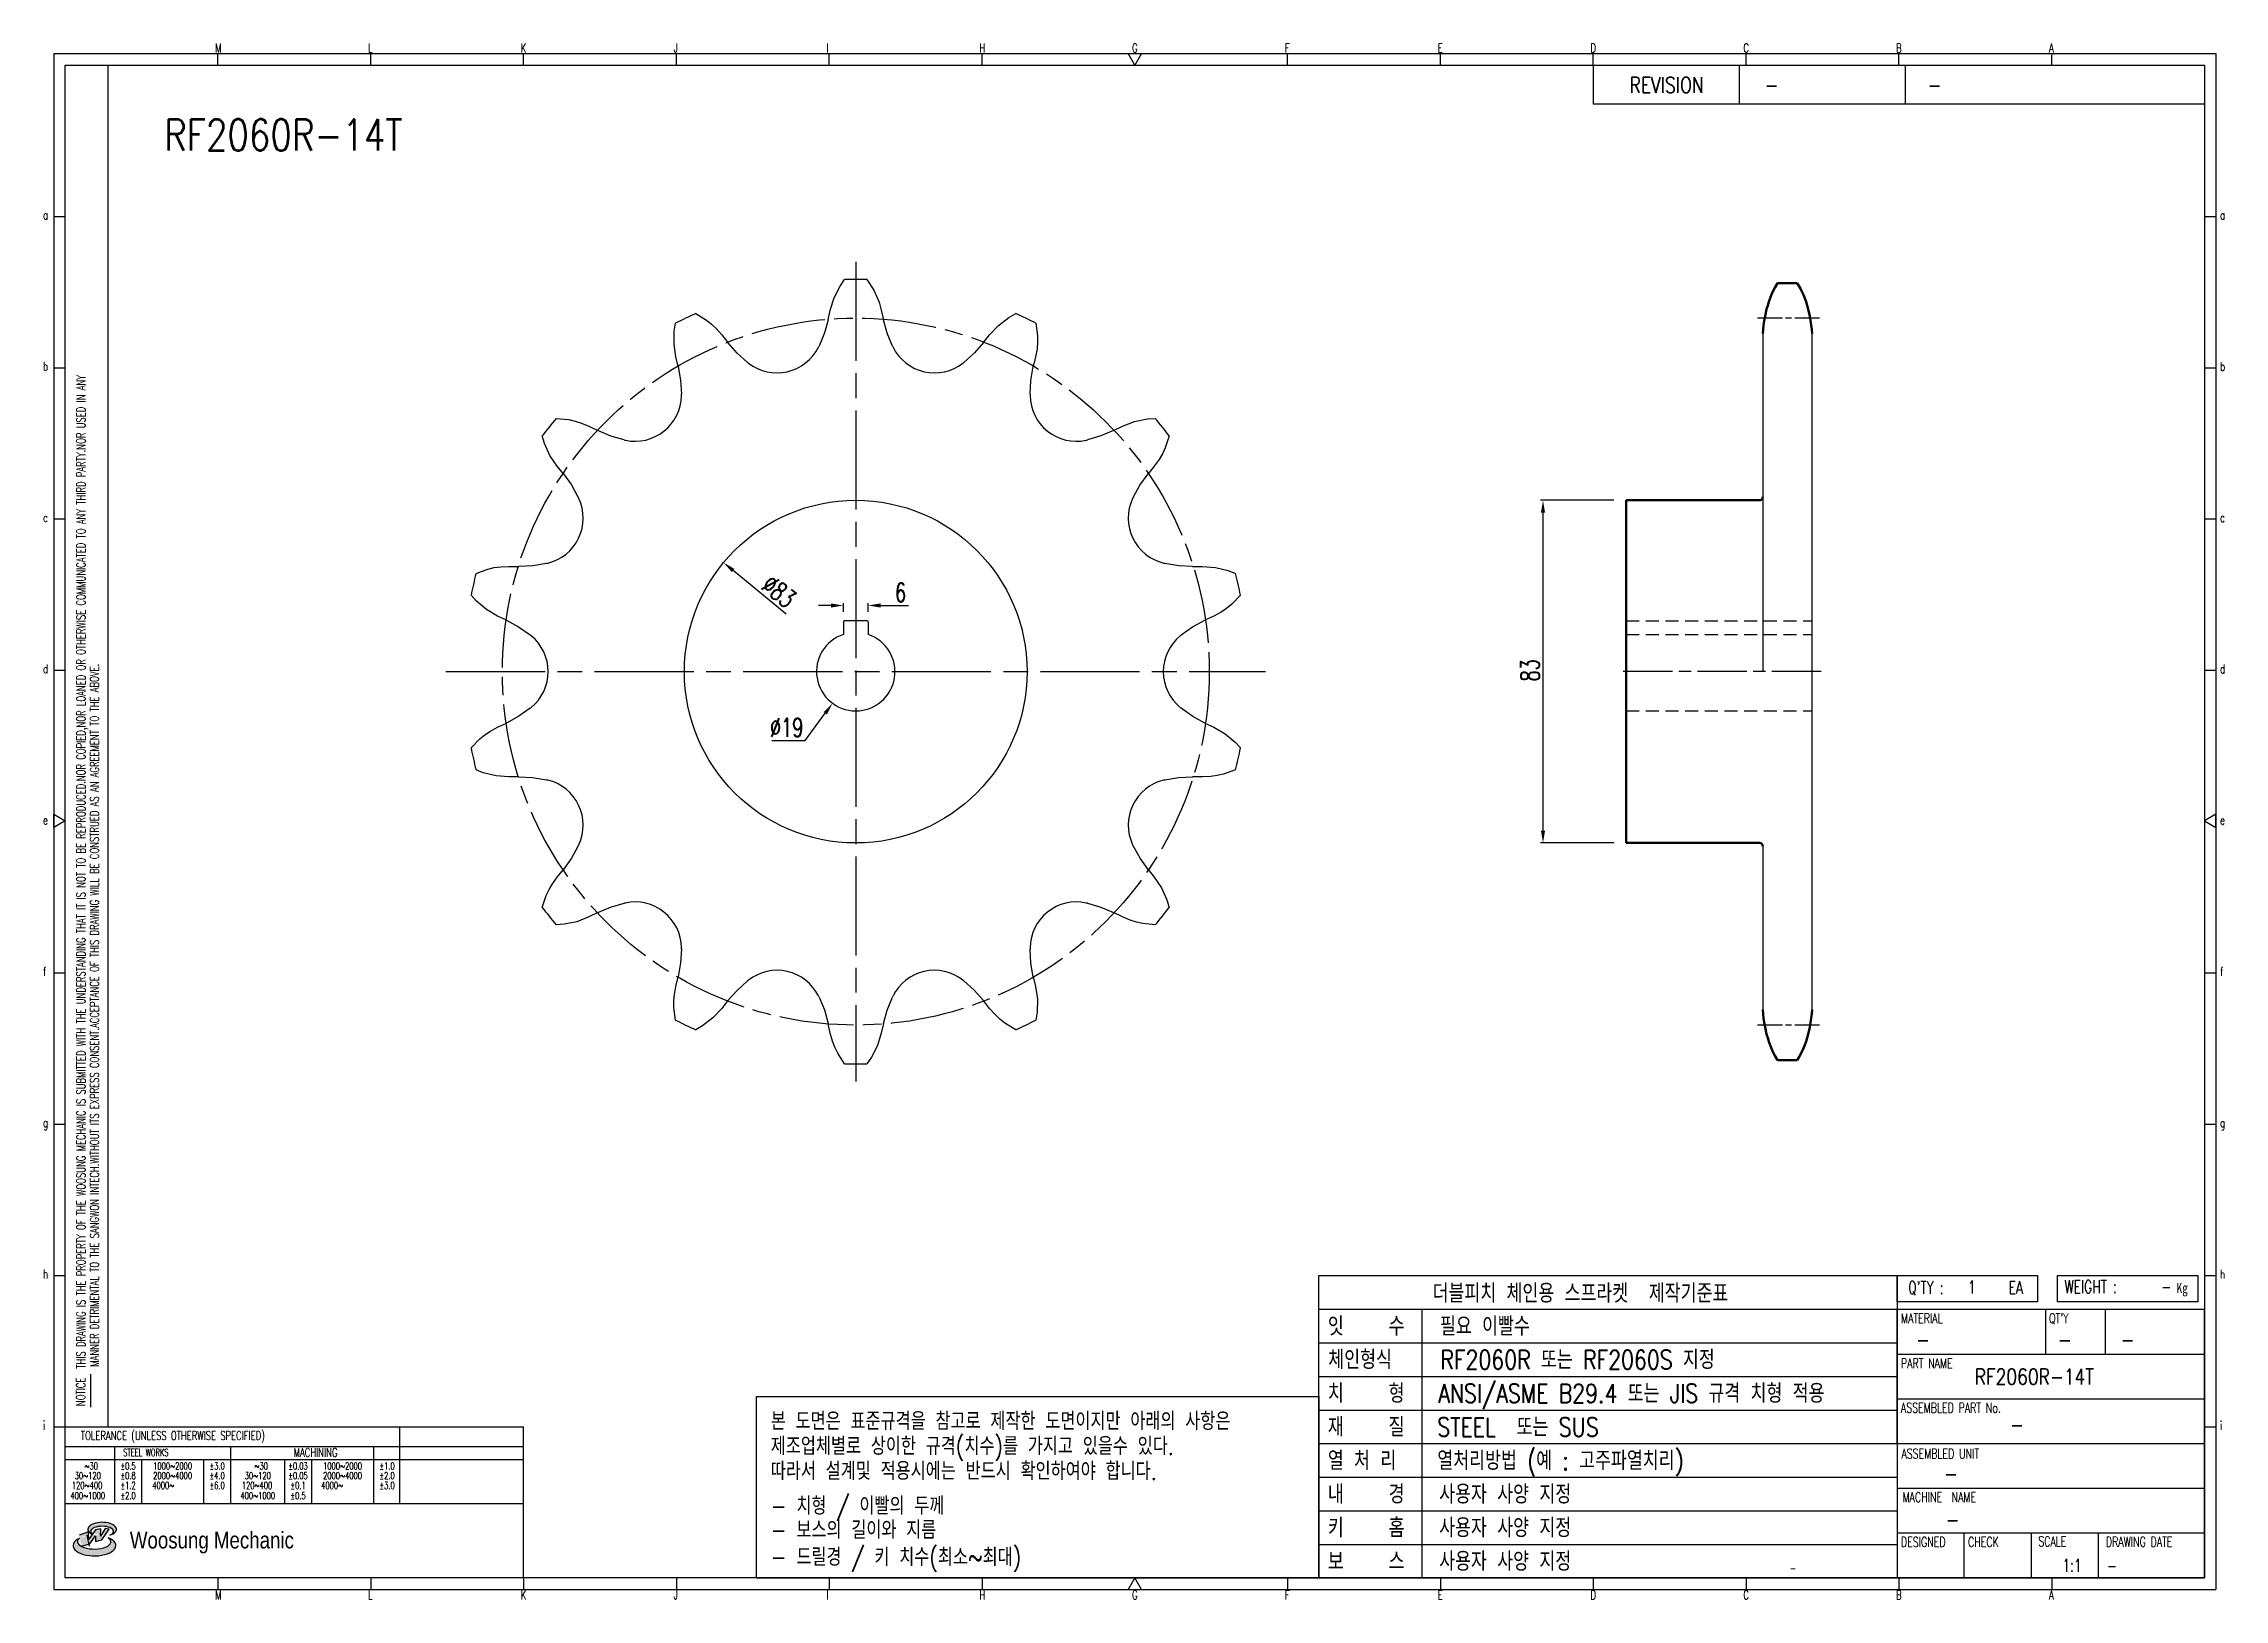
# Model space of a CAD drawing. Header units: millimetres. Extents: x 2189 to 2717, y -1904 to -1527.
import ezdxf
from ezdxf.enums import TextEntityAlignment as Align

# ---------------------------------------------------------------- set-up
doc = ezdxf.new("R2010")
doc.units = ezdxf.units.MM
for name, pattern in [('AM_ISO08W050', [18, 12, -1.5, 3, -1.5]), ('AM_ISO08W050x2', [9, 6, -0.75, 1.5, -0.75]), ('HIDDEN', [9.525, 6.35, -3.175])]:
    doc.linetypes.add(name, pattern=pattern)
for name, color, linetype, lineweight in [('AM_0', 7, 'Continuous', 50), ('CEN1', 1, 'AM_ISO08W050', 25), ('PEN_RF1', 6, 'AM_ISO08W050x2', 25)]:
    doc.layers.add(name, color=color, linetype=linetype, lineweight=lineweight)
for name, color, linetype in [('HIDDEN_RF1', 3, 'HIDDEN'), ('S-DIM', 7, 'Continuous'), ('TITLE', 7, 'Continuous'), ('도면레이아웃', 7, 'Continuous')]:
    doc.layers.add(name, color=color, linetype=linetype)
doc.styles.add('HAN', font='ROMANS.shx', dxfattribs={"width": 0.7, "bigfont": 'whgtxt.shx'})
doc.styles.add('HKD_ST2', font='romans.shx', dxfattribs={"width": 0.7, "height": 4, "bigfont": '@extfont2.shx'})
doc.styles.add('HSG', font='SIMPLEX.shx', dxfattribs={"width": 0.7, "bigfont": 'HSG.shx'})
doc.styles.add('ROMANS', font='romans.shx', dxfattribs={"width": 0.7, "bigfont": 'whgtxt.shx'})
doc.styles.add('SLDTEXTSTYLE4', font='arial.ttf', dxfattribs={"width": 0.8})
doc.dimstyles.new('RF-S3', dxfattribs={"dimscale": 3, "dimtxt": 1.5, "dimasz": 1, "dimexe": 0.2, "dimexo": 1, "dimgap": 0.3, "dimtad": 1, "dimtoh": 1, "dimdec": 1, "dimrnd": 0.01, "dimzin": 9, "dimdsep": 46, "dimtxsty": 'HSG', "dimcen": 0, "dimclrd": 1, "dimclre": 1, "dimclrt": 150, "dimazin": 2, "dimtp": 1, "dimtm": 1, "dimtfac": 0.5, "dimtdec": 1, "dimtofl": 0, "dimtmove": 0, "dimatfit": 3, "dimfxl": 0, "dimtvp": 1, "dimtolj": 2, "dimlwd": -1, "dimlwe": -1, "dimarcsym": 0})

# ---------------------------------------------------------------- blocks, each defined once
blk = doc.blocks.new('SUYWSHJH')
at = {"layer": '도면레이아웃'}
h = blk.add_hatch(color=10, dxfattribs=at)
h.paths.add_polyline_path([(1.544, 35.177), (1.554, 34.966), (1.779, 35.034), (2.054, 35.422), (1.908, 35.446), (1.728, 35.167), (1.741, 35.439), (1.547, 35.405), (1.292, 35.041), (1.295, 35.33), (0.943, 35.208), (1.03, 34.8), (1.336, 34.885)])
edge = h.paths.add_edge_path()
edge.add_ellipse((1.795, 35.421), major_axis=(-0.53, 0), ratio=0.487785, start_angle=122.36065, end_angle=403.39574)
edge.add_line((1.411, 35.244), (1.419, 35.261))
edge.add_ellipse((1.798, 35.344), major_axis=(-0.423, 0), ratio=0.444396, start_angle=131.58977, end_angle=386.19408, ccw=False)
edge = h.paths.add_edge_path()
edge.add_ellipse((1.512, 34.815), major_axis=(-0.793, 0), ratio=0.480113, start_angle=314.67633, end_angle=590.85213)
edge.add_ellipse((1.501, 34.958), major_axis=(-0.62, 0), ratio=0.43311, start_angle=331.7024, end_angle=574.42495, ccw=False)
for p, q in [((0, 90.118), (80.15, 90.118)), ((0, 90.118), (0, 33.191)), ((6.089, 89.693), (6.089, 90.118)), ((11.753, 89.693), (11.753, 90.118)), ((17.418, 89.693), (17.418, 90.118)), ((23.082, 89.693), (23.082, 90.118)), ((28.746, 89.693), (28.746, 90.118)), ((34.411, 89.693), (34.411, 90.118)), ((45.739, 89.693), (45.739, 90.118)), ((51.404, 89.693), (51.404, 90.118)), ((57.068, 89.693), (57.068, 90.118)), ((62.732, 89.693), (62.732, 90.118)), ((68.397, 89.693), (68.397, 90.118)), ((74.061, 89.693), (74.061, 90.118)), ((80.15, 90.118), (80.15, 33.191)), ((0, 84.085), (0.425, 84.085)), ((79.725, 84.085), (80.15, 84.085)), ((0, 78.478), (0.425, 78.478)), ((79.725, 78.478), (80.15, 78.478)), ((0, 72.87), (0.425, 72.87)), ((79.725, 72.87), (80.15, 72.87)), ((0, 67.262), (0.425, 67.262)), ((79.725, 67.262), (80.15, 67.262)), ((0, 56.047), (0.425, 56.047)), ((79.725, 56.047), (80.15, 56.047)), ((0, 50.439), (0.425, 50.439)), ((79.725, 50.439), (80.15, 50.439)), ((0, 44.832), (0.425, 44.832)), ((79.725, 44.832), (80.15, 44.832)), ((1.377, 39.947), (1.377, 41.174)), ((0, 39.224), (0.425, 39.224)), ((79.725, 39.224), (80.15, 39.224)), ((0, 33.191), (80.15, 33.191)), ((6.089, 33.616), (6.089, 33.191)), ((11.753, 33.616), (11.753, 33.191)), ((17.418, 33.616), (17.418, 33.191)), ((23.082, 33.616), (23.082, 33.191)), ((28.746, 33.616), (28.746, 33.191)), ((34.411, 33.616), (34.411, 33.191)), ((45.739, 33.616), (45.739, 33.191)), ((51.404, 33.616), (51.404, 33.191)), ((57.068, 33.616), (57.068, 33.191)), ((62.732, 33.616), (62.732, 33.191)), ((68.397, 33.616), (68.397, 33.191)), ((74.061, 33.616), (74.061, 33.191))]:
    blk.add_line(p, q)
at = {"color": 2}
for p, q in [((2.017, 39.224), (2.017, 89.693)), ((0.425, 39.224), (17.418, 39.224)), ((12.816, 39.224), (12.816, 36.382)), ((17.418, 33.616), (17.418, 39.224)), ((0.425, 38.487), (17.418, 38.487)), ((0.425, 38.012), (17.418, 38.012)), ((2.257, 38.487), (2.257, 36.382)), ((3.257, 38.012), (3.257, 36.382)), ((5.557, 38.012), (5.557, 36.382)), ((6.557, 38.5), (6.557, 36.382)), ((8.557, 38.012), (8.557, 36.382)), ((9.557, 38.026), (9.557, 36.382)), ((11.857, 38.487), (11.857, 36.382)), ((0.425, 36.382), (17.418, 36.382))]:
    blk.add_line(p, q, dxfattribs=at)
at = {"color": 6, "ltscale": 0.5}
for p, q in [((57.068, 89.693), (57.068, 88.246)), ((62.47, 89.693), (62.47, 88.246)), ((68.635, 89.693), (68.635, 88.246)), ((79.725, 88.246), (57.068, 88.246)), ((68.336, 38.59), (68.336, 43.563)), ((79.725, 43.563), (68.336, 43.563)), ((73.827, 43.563), (73.827, 41.905)), ((76.037, 43.563), (76.037, 41.905)), ((79.725, 38.59), (79.725, 43.563)), ((79.725, 41.905), (68.336, 41.905)), ((79.725, 40.248), (68.336, 40.248)), ((68.336, 38.59), (68.336, 33.616)), ((79.725, 38.59), (68.336, 38.59)), ((79.725, 33.616), (79.725, 38.59)), ((79.725, 36.932), (68.336, 36.932)), ((79.725, 35.274), (68.336, 35.274)), ((70.822, 33.616), (70.822, 35.274)), ((73.309, 33.616), (73.309, 35.274)), ((75.796, 33.616), (75.796, 35.274)), ((68.336, 33.616), (79.725, 33.616))]:
    blk.add_line(p, q, dxfattribs=at)
for points in [[(40.075, 89.693), (39.83, 90.118), (40.32, 90.118)], [(0.425, 89.693), (79.725, 89.693), (79.725, 33.616), (0.425, 33.616)], [(0.425, 61.679), (0, 61.433), (0, 61.924)], [(79.725, 61.679), (80.15, 61.433), (80.15, 61.924)], [(40.075, 33.616), (39.83, 33.191), (40.32, 33.191)]]:
    blk.add_lwpolyline(points, close=True)
at = {"layer": 'TITLE', "color": 20}
for p, q in [((68.336, 43.851), (68.336, 44.826)), ((68.336, 44.826), (73.54, 44.826)), ((73.54, 44.826), (73.54, 43.851)), ((74.277, 43.851), (74.277, 44.826)), ((74.277, 44.826), (79.481, 44.826)), ((79.481, 44.826), (79.481, 43.851)), ((73.54, 43.851), (68.336, 43.851)), ((79.481, 43.851), (74.277, 43.851))]:
    blk.add_line(p, q, dxfattribs=at)
at = {"layer": '도면레이아웃'}
for p, q in [((1.295, 35.33), (0.943, 35.208)), ((1.03, 34.8), (1.336, 34.885)), ((1.224, 35.208), (1.311, 34.8)), ((1.224, 35.208), (1.224, 35.208)), ((1.547, 35.405), (1.292, 35.041)), ((1.292, 35.041), (1.295, 35.33)), ((1.336, 34.885), (1.544, 35.177)), ((1.419, 35.261), (1.411, 35.244)), ((1.544, 35.177), (1.554, 34.966)), ((1.741, 35.439), (1.547, 35.405)), ((1.554, 34.966), (1.779, 35.034)), ((1.908, 35.446), (1.728, 35.167)), ((1.728, 35.167), (1.741, 35.439)), ((1.779, 35.034), (2.054, 35.422)), ((2.054, 35.422), (1.908, 35.446))]:
    blk.add_line(p, q, dxfattribs=at)
for centre, major_axis, ratio, start_param, end_param in [((1.795, 35.421), (-0.53, 0), 0.487785, 2.135596, 7.040584), ((1.512, 34.815), (-0.793, 0), 0.480113, 5.492138, 10.312315), ((1.501, 34.958), (-0.62, 0), 0.43311, 5.789299, 10.025607), ((1.798, 35.344), (-0.423, 0), 0.444396, 2.296675, 6.740358)]:
    blk.add_ellipse(centre, major_axis=major_axis, ratio=ratio, start_param=start_param, end_param=end_param, dxfattribs=at)
at = {"color": 4, "style": 'HKD_ST2', "width": 0.7}
for s, p in [('M', (5.988, 90.164)), ('L', (11.652, 90.164)), ('K', (17.316, 90.164)), ('J', (22.981, 90.164)), ('I', (28.645, 90.164)), ('H', (34.309, 90.164)), ('G', (39.974, 90.164)), ('F', (45.638, 90.164)), ('E', (51.302, 90.164)), ('D', (56.967, 90.164)), ('C', (62.631, 90.164)), ('B', (68.295, 90.164)), ('A', (73.96, 90.164)), ('a', (-0.395, 83.976)), ('a', (80.305, 83.97)), ('b', (-0.395, 78.368)), ('b', (80.305, 78.362)), ('c', (-0.395, 72.76)), ('c', (80.305, 72.754)), ('d', (-0.395, 67.153)), ('d', (80.305, 67.147)), ('e', (-0.395, 61.545)), ('e', (80.305, 61.539)), ('f', (-0.395, 55.937)), ('f', (80.305, 55.931)), ('g', (-0.395, 50.33)), ('g', (80.305, 50.324)), ('h', (-0.395, 44.722)), ('h', (80.305, 44.716)), ('i', (-0.395, 39.114)), ('i', (80.305, 39.108)), ('M', (5.988, 32.824)), ('L', (11.652, 32.824)), ('K', (17.316, 32.824)), ('J', (22.981, 32.824)), ('I', (28.645, 32.824)), ('H', (34.309, 32.824)), ('G', (39.974, 32.824)), ('F', (45.638, 32.824)), ('E', (51.302, 32.824)), ('D', (56.967, 32.824)), ('C', (62.631, 32.824)), ('B', (68.295, 32.824)), ('A', (73.96, 32.824))]:
    blk.add_text(s, height=0.326, dxfattribs=at).set_placement(p)
for s, height, style, width, p in [('REVISION', 0.5806, 'HAN', 0.8, (58.415, 88.664)), ('-', 0.581, 'HAN', 0.8, (63.426, 88.664)), ('-', 0.581, 'HAN', 0.8, (69.468, 88.664)), ("Q'TY : ", 0.4746, 'HKD_ST2', 0.7, (68.743, 44.143)), ('1', 0.475, 'HKD_ST2', 0.7, (70.957, 44.165)), ('EA', 0.4746, 'HKD_ST2', 0.7, (72.464, 44.143)), ('WEIGHT : ', 0.4746, 'HKD_ST2', 0.7, (74.536, 44.176)), ('-', 0.581, 'HAN', 0.8, (69.029, 42.157)), ('-', 0.581, 'HAN', 0.8, (74.289, 42.157)), ('-', 0.581, 'HAN', 0.8, (76.623, 42.157)), ('-', 0.581, 'HAN', 0.8, (72.515, 39.013)), ('-', 0.581, 'HAN', 0.8, (70.067, 37.189)), ('-', 0.581, 'HAN', 0.8, (70.126, 35.48)), ('1:1', 0.4746, 'HKD_ST2', 0.7, (74.458, 33.848)), ('-', 0.475, 'HKD_ST2', 0.7, (76.112, 33.837))]:
    blk.add_text(s, height=height, dxfattribs=dict(style=style, width=width)).set_placement(p)
at = {"color": 2, "style": 'HKD_ST2', "width": 0.7}
for s, p in [(' THIS DRAWING IS THE PROPERTY OF THE WOOSUNG MECHANIC IS SUBMITTED WITH THE UNDERSTANDING THAT IT IS NOT TO BE REPRODUCED.NOR COPIED,NOR LOANED OR OTHERWISE COMMUNICATED TO ANY THIRD PARTY.NOR USED IN ANY', (1.173, 41.217)), ('MANNER DETRIMENTAL TO THE SANGWON INTECH.WITHOUT ITS EXPRESS CONSENT.ACCEPTANCE OF THIS DRAWING WILL BE CONSTRUED AS AN AGREEMENT TO THE ABOVE.', (1.672, 41.447))]:
    blk.add_text(s, height=0.326266, rotation=90, dxfattribs=at).set_placement(p)
at = {"style": 'HKD_ST2', "width": 0.7}
blk.add_text('-', height=0.475, dxfattribs=at).set_placement((78.499, 44.176), align=Align.RIGHT)
at = {"color": 4, "style": 'HKD_ST2', "width": 0.7}
for s, height, p in [('MATERIAL', 0.3651, (68.474, 43.425)), ("QT'Y", 0.3651, (73.965, 43.425)), ('PART NAME', 0.3651, (68.474, 41.756)), ('ASSEMBLED PART No.', 0.36511, (68.474, 40.109)), ('ASSEMBLED UNIT', 0.36511, (68.49, 38.408)), ('MACHINE  NAME', 0.36511, (68.532, 36.794)), ('DESIGNED', 0.3651, (68.474, 35.136)), ('CHECK', 0.3651, (70.961, 35.136)), ('SCALE', 0.3651, (73.566, 35.153)), ('DRAWING DATE', 0.36511, (76.071, 35.141))]:
    blk.add_text(s, height=height, dxfattribs=at).set_placement(p, align=Align.TOP_LEFT)
at = {"style": 'HKD_ST2', "width": 0.7}
blk.add_text('NOTICE', height=0.3263, rotation=90, dxfattribs=at).set_placement((1.163, 39.988))
for s, height, style, width, p in [('TOLERANCE (UNLESS OTHERWISE SPECIFIED)', 0.32627, 'HKD_ST2', 0.7, (4.417, 38.896)), ('-', 0.326, 'ROMANS', 0.65, (64.469, 33.975))]:
    blk.add_text(s, height=height, dxfattribs=dict(style=style, width=width)).set_placement(p, align=Align.MIDDLE_CENTER)
at = {"color": 4, "style": 'HKD_ST2', "width": 0.7}
for s, height, p in [('STEEL WORKS', 0.26101, (3.416, 38.268)), ('MACHINING', 0.3263, (9.707, 38.27)), ('%%P0.5', 0.261, (2.757, 37.762)), ('%%P0.8', 0.261, (2.757, 37.411)), ('%%P3.0', 0.261, (6.057, 37.762)), ('%%P4.0', 0.261, (6.057, 37.411)), ('%%P0.03', 0.261, (9.057, 37.762)), ('%%P0.05', 0.261, (9.057, 37.411)), ('%%P1.0', 0.261, (12.357, 37.762)), ('%%P2.0', 0.261, (12.357, 37.411)), ('%%P1.2', 0.261, (2.757, 37.045)), ('%%P2.0', 0.261, (2.757, 36.67)), ('%%P6.0', 0.261, (6.057, 37.045)), ('%%P0.1', 0.261, (9.057, 37.045)), ('%%P0.5', 0.261, (9.057, 36.67)), ('%%P3.0', 0.261, (12.357, 37.045))]:
    blk.add_text(s, height=height, dxfattribs=at).set_placement(p, align=Align.MIDDLE)
for s, height, p in [('30%%126120', 0.261, (1.263, 37.411)), ('%%12630', 0.261, (1.389, 37.762)), ('2000%%1264000', 0.26101, (4.407, 37.411)), ('1000%%1262000', 0.26101, (4.407, 37.762)), ('30%%126120', 0.261, (7.563, 37.411)), ('%%12630', 0.261, (7.689, 37.762)), ('2000%%1264000', 0.26101, (10.707, 37.411)), ('1000%%1262000', 0.26101, (10.707, 37.762)), ('400%%1261000', 0.26101, (1.263, 36.67)), ('120%%126400', 0.26101, (1.237, 37.045)), ('4000%%126', 0.261, (4.061, 37.045)), ('400%%1261000', 0.26101, (7.563, 36.67)), ('120%%126400', 0.26101, (7.537, 37.045)), ('4000%%126', 0.261, (10.321, 37.045))]:
    blk.add_text(s, height=height, dxfattribs=at).set_placement(p, align=Align.MIDDLE_CENTER)
at = {"color": 1, "style": 'SLDTEXTSTYLE4', "width": 0.8}
blk.add_text('Woosung Mechanic', height=0.61957, dxfattribs=at).set_placement((2.822, 34.711))
at = {"layer": 'TITLE', "width": 0.8}
blk.add_text('Kg', height=0.3789, dxfattribs=at).set_placement((78.694, 44.176))
blk = doc.blocks.new('RF2060')
at = {"color": 150}
for p, q in [((1275.22, 18.47), (1365.55, 18.47)), ((1275.22, 18.47), (1365.55, 18.47)), ((1291.34, 18.47), (1291.34, -23.5)), ((1275.22, 13.23), (1365.55, 13.23)), ((1275.22, 7.98), (1365.55, 7.98)), ((1275.22, 2.73), (1365.55, 2.73)), ((1275.22, -2.51), (1365.55, -2.51)), ((1275.22, -7.76), (1365.55, -7.76)), ((1275.22, -13), (1365.55, -13)), ((1275.22, -18.25), (1365.55, -18.25))]:
    blk.add_line(p, q, dxfattribs=at)
blk.add_lwpolyline([(1275.22, 23.72), (1365.55, 23.72), (1365.55, -23.5), (1275.22, -23.5)], close=True, dxfattribs=at)
blk.add_lwpolyline([(1187.47, 4.85), (1275.22, 4.85), (1275.22, -23.5), (1187.47, -23.5)], close=True)
at = {"color": 150, "style": 'HAN', "width": 0.8}
for s, height, p in [('더블피치 체인용 스프라켓  제작기준표', 2.9346, (1293, 19.48)), ('잇    수 ', 2.935, (1276.65, 14.34)), ('필요 이빨수', 2.935, (1294.15, 14.34)), ('체인형식 ', 2.935, (1276.72, 9.12)), ('RF2060R 또는 RF2060S 지정', 2.9346, (1294.22, 9.12)), ('치    형', 2.935, (1276.65, 3.85)), ('ANSI/ASME B29.4 또는 JIS 규격 치형 적용', 2.9346, (1293.88, 3.85)), ('재    질', 2.935, (1276.65, -1.4)), ('STEEL  또는 SUS', 2.9346, (1293.74, -1.4)), ('열처리방법 (예 : 고주파열치리)', 2.9346, (1293.74, -6.64)), ('열 처 리', 2.935, (1276.65, -6.64)), ('내    경', 2.935, (1276.65, -11.89)), ('사용자 사양 지정', 2.935, (1294.03, -11.89)), ('키    홈', 2.935, (1276.65, -17.13)), ('사용자 사양 지정', 2.935, (1294.03, -17.13)), ('보    스', 2.935, (1276.65, -22.38)), ('사용자 사양 지정', 2.935, (1294.03, -22.38))]:
    blk.add_text(s, height=height, dxfattribs=at).set_placement(p)
at = {"style": 'HAN', "width": 0.8}
for s, p in [('본 도면은 표준규격을 참고로 제작한 도면이지만 아래의 사항은', (1189.67, -0.4)), ('제조업체별로 상이한 규격(치수)를 가지고 있을수 있다.', (1189.67, -4.29)), ('따라서 설계및 적용시에는 반드시 확인하여야 합니다.', (1189.67, -8.18)), ('- 치형 / 이빨의 두께', (1189.67, -13.62)), ('- 보스의 길이와 지름', (1189.67, -17.38)), ('- 드릴경 / 키 치수(최소~최대)', (1189.67, -21.61))]:
    blk.add_text(s, height=2.7767, dxfattribs=at).set_placement(p)
blk = doc.blocks.new('*D3')
at = {"layer": 'Defpoints', "color": 0, "transparency": 16777216}
for p in [(2353.67, -1652.94), (2417.7, -1705.75)]:
    blk.add_point(p, dxfattribs=at)
at = {"layer": 'S-DIM', "color": 1, "transparency": 16777216}
blk.add_line((2368.84, -1665.45), (2355.98, -1654.85), dxfattribs=at)
blk.add_solid([(2356.3, -1654.47), (2355.67, -1655.24), (2353.67, -1652.94)], dxfattribs=at)
at = {"layer": 'S-DIM', "color": 150, "transparency": 16777216, "insert": (2367.08, -1659.92), "char_height": 4.5, "attachment_point": 5, "rotation": 320.4866, "style": 'HSG'}
blk.add_mtext('\\A2;∅83', dxfattribs=at)
blk = doc.blocks.new('*D4')
at = {"layer": 'Defpoints', "color": 0, "transparency": 16777216}
for p in [(2388.69, -1663.33), (2382.69, -1667.86), (2388.69, -1667.86)]:
    blk.add_point(p, dxfattribs=at)
at = {"layer": 'S-DIM', "color": 1, "transparency": 16777216}
for p, q in [((2379.69, -1663.33), (2376.69, -1663.33)), ((2382.69, -1664.86), (2382.69, -1662.73)), ((2388.69, -1664.86), (2388.69, -1662.73)), ((2391.69, -1663.33), (2398.44, -1663.33))]:
    blk.add_line(p, q, dxfattribs=at)
for points in [[(2379.69, -1662.83), (2379.69, -1663.83), (2382.69, -1663.33)], [(2391.69, -1662.83), (2391.69, -1663.83), (2388.69, -1663.33)]]:
    blk.add_solid(points, dxfattribs=at)
at = {"layer": 'S-DIM', "color": 150, "transparency": 16777216, "insert": (2396.56, -1660.18), "char_height": 4.5, "attachment_point": 5, "style": 'HSG'}
blk.add_mtext('\\A2;6', dxfattribs=at)
blk = doc.blocks.new('*D5')
at = {"layer": 'Defpoints', "color": 0, "transparency": 16777216}
for p in [(2391.3, -1671.68), (2380.07, -1687.01)]:
    blk.add_point(p, dxfattribs=at)
at = {"layer": 'S-DIM', "color": 1, "transparency": 16777216}
for p, q in [((2373.47, -1696.03), (2378.3, -1689.43)), ((2365.37, -1696.03), (2373.47, -1696.03))]:
    blk.add_line(p, q, dxfattribs=at)
blk.add_solid([(2377.9, -1689.14), (2378.7, -1689.73), (2380.07, -1687.01)], dxfattribs=at)
at = {"layer": 'S-DIM', "color": 150, "transparency": 16777216, "insert": (2368.97, -1692.88), "char_height": 4.5, "attachment_point": 5, "style": 'HSG'}
blk.add_mtext('\\A2;∅19', dxfattribs=at)
blk = doc.blocks.new('*D6')
at = {"layer": 'Defpoints', "color": 0, "transparency": 16777216}
for p in [(2572.3, -1637.85), (2552.14, -1720.85), (2572.3, -1720.85)]:
    blk.add_point(p, dxfattribs=at)
at = {"layer": 'S-DIM', "color": 1, "transparency": 16777216}
for p, q in [((2569.3, -1637.85), (2551.54, -1637.85)), ((2552.14, -1640.85), (2552.14, -1717.85)), ((2569.3, -1720.85), (2551.54, -1720.85))]:
    blk.add_line(p, q, dxfattribs=at)
for points in [[(2551.64, -1640.85), (2552.64, -1640.85), (2552.14, -1637.85)], [(2551.64, -1717.85), (2552.64, -1717.85), (2552.14, -1720.85)]]:
    blk.add_solid(points, dxfattribs=at)
at = {"layer": 'S-DIM', "color": 150, "transparency": 16777216, "insert": (2548.99, -1679.04), "char_height": 4.5, "attachment_point": 5, "rotation": 90, "style": 'HSG'}
blk.add_mtext('\\A2;83', dxfattribs=at)

msp = doc.modelspace()

# ---------------------------------------------------------------- linework, layer by layer
for p, q in [((2379, -1594.12), (2379.52, -1591.78)), ((2391.85, -1591.78), (2392.37, -1594.12)), ((2353.25, -1597.77), (2354.73, -1599.66)), ((2416.64, -1599.66), (2418.12, -1597.77)), ((2605.4, -1597.47), (2605.4, -1679.35)), ((2617.3, -1761.23), (2617.3, -1597.47)), ((2342.68, -1605.46), (2342.13, -1603.13)), ((2429.24, -1603.13), (2428.69, -1605.46)), ((2321.07, -1619.93), (2323.22, -1620.98)), ((2448.15, -1620.98), (2450.3, -1619.93)), ((2314.88, -1631.43), (2313.37, -1629.57)), ((2458, -1629.57), (2456.49, -1631.43)), ((2301.68, -1653.85), (2304.08, -1653.87)), ((2467.29, -1653.87), (2469.69, -1653.85)), ((2301.1, -1666.9), (2298.94, -1665.88)), ((2382.69, -1667.25), (2382.69, -1670.33)), ((2388.49, -1667.05), (2382.89, -1667.05)), ((2388.69, -1667.25), (2388.69, -1670.33)), ((2472.43, -1665.88), (2470.27, -1666.9)), ((2298.94, -1692.82), (2301.1, -1691.8)), ((2470.27, -1691.8), (2472.43, -1692.82)), ((2304.08, -1704.83), (2301.68, -1704.85)), ((2469.69, -1704.85), (2467.29, -1704.83)), ((2605.4, -1721.65), (2605.4, -1761.23)), ((2313.37, -1729.13), (2314.88, -1727.26)), ((2456.49, -1727.26), (2458, -1729.13)), ((2323.22, -1737.71), (2321.07, -1738.77)), ((2450.3, -1738.77), (2448.15, -1737.71)), ((2342.13, -1755.57), (2342.68, -1753.24)), ((2428.69, -1753.24), (2429.24, -1755.57)), ((2354.73, -1759.04), (2353.25, -1760.92)), ((2418.12, -1760.92), (2416.64, -1759.04)), ((2379.52, -1766.92), (2379, -1764.58)), ((2392.37, -1764.58), (2391.85, -1766.92))]:
    msp.add_line(p, q)
for points in [[(2379.52, -1591.78), (2380.45, -1588.79), (2381.88, -1585.96), (2382.97, -1584.39)], [(2388.4, -1584.39), (2390.06, -1586.95), (2390.75, -1588.38), (2391.33, -1589.88), (2391.85, -1591.78)], [(2342.13, -1603.13), (2341.67, -1600.03), (2341.74, -1596.86), (2342.04, -1594.97)], [(2346.93, -1592.61), (2349.54, -1594.2), (2350.78, -1595.19), (2351.95, -1596.29), (2353.25, -1597.77)], [(2379, -1594.12), (2378.1, -1597.33), (2376.79, -1600.5)], [(2394.58, -1600.5), (2393.3, -1597.39), (2392.37, -1594.12)], [(2418.12, -1597.77), (2420.26, -1595.48), (2422.78, -1593.56), (2424.44, -1592.61)], [(2429.33, -1594.97), (2429.72, -1598), (2429.72, -1599.59), (2429.59, -1601.18), (2429.24, -1603.13)], [(2359.49, -1604.45), (2356.98, -1602.21), (2354.73, -1599.66)], [(2416.64, -1599.66), (2414.44, -1602.16), (2411.88, -1604.45)], [(2342.68, -1605.46), (2343.26, -1608.74), (2343.46, -1612.17)], [(2427.91, -1612.17), (2428.1, -1608.81), (2428.69, -1605.46)], [(2313.13, -1618.02), (2316.17, -1618.32), (2317.72, -1618.67), (2319.25, -1619.15), (2321.07, -1619.93)], [(2329.58, -1623.23), (2326.36, -1622.3), (2323.22, -1620.98)], [(2448.15, -1620.98), (2445.08, -1622.28), (2441.79, -1623.23)], [(2450.3, -1619.93), (2453.22, -1618.79), (2456.33, -1618.15), (2458.24, -1618.02)], [(2313.37, -1629.57), (2311.62, -1626.98), (2310.3, -1624.09), (2309.75, -1622.26)], [(2461.62, -1622.26), (2460.65, -1625.16), (2459.97, -1626.59), (2459.16, -1627.97), (2458, -1629.57)], [(2314.88, -1631.43), (2316.83, -1634.14), (2318.49, -1637.14)], [(2452.88, -1637.14), (2454.5, -1634.2), (2456.49, -1631.43)], [(2310.79, -1653.13), (2307.48, -1653.69), (2304.08, -1653.87)], [(2467.29, -1653.87), (2463.96, -1653.7), (2460.58, -1653.13)], [(2293.71, -1655.57), (2296.58, -1654.52), (2298.13, -1654.16), (2299.71, -1653.94), (2301.68, -1653.85)], [(2469.69, -1653.85), (2472.81, -1654.09), (2475.89, -1654.86), (2477.66, -1655.57)], [(2298.94, -1665.88), (2296.23, -1664.31), (2293.79, -1662.27), (2292.5, -1660.86)], [(2478.87, -1660.86), (2476.74, -1663.05), (2475.5, -1664.05), (2474.17, -1664.94), (2472.43, -1665.88)], [(2301.1, -1666.9), (2304.03, -1668.49), (2306.83, -1670.47)], [(2464.54, -1670.47), (2467.28, -1668.53), (2470.27, -1666.9)], [(2306.83, -1688.22), (2304.09, -1690.17), (2301.1, -1691.8)], [(2470.27, -1691.8), (2467.34, -1690.2), (2464.54, -1688.22)], [(2292.5, -1697.84), (2294.63, -1695.64), (2295.87, -1694.65), (2297.2, -1693.76), (2298.94, -1692.82)], [(2472.43, -1692.82), (2475.14, -1694.39), (2477.58, -1696.42), (2478.87, -1697.84)], [(2301.68, -1704.85), (2298.56, -1704.61), (2295.48, -1703.84), (2293.71, -1703.12)], [(2304.08, -1704.83), (2307.41, -1705), (2310.79, -1705.57)], [(2460.58, -1705.57), (2463.89, -1705), (2467.29, -1704.83)], [(2477.66, -1703.12), (2474.79, -1704.17), (2473.25, -1704.53), (2471.66, -1704.76), (2469.69, -1704.85)], [(2318.49, -1721.56), (2316.87, -1724.5), (2314.88, -1727.26)], [(2456.49, -1727.26), (2454.54, -1724.55), (2452.88, -1721.56)], [(2309.75, -1736.44), (2310.72, -1733.54), (2311.4, -1732.1), (2312.22, -1730.72), (2313.37, -1729.13)], [(2458, -1729.13), (2459.75, -1731.72), (2461.07, -1734.6), (2461.62, -1736.44)], [(2323.22, -1737.71), (2326.29, -1736.42), (2329.58, -1735.46)], [(2441.79, -1735.46), (2445.01, -1736.4), (2448.15, -1737.71)], [(2321.07, -1738.77), (2318.15, -1739.91), (2315.04, -1740.55), (2313.13, -1740.68)], [(2458.24, -1740.68), (2455.2, -1740.38), (2453.65, -1740.03), (2452.12, -1739.54), (2450.3, -1738.77)], [(2343.46, -1746.53), (2343.27, -1749.88), (2342.68, -1753.24)], [(2428.69, -1753.24), (2428.11, -1749.95), (2427.91, -1746.53)], [(2342.04, -1763.73), (2341.65, -1760.7), (2341.65, -1759.11), (2341.78, -1757.51), (2342.13, -1755.57)], [(2354.73, -1759.04), (2356.93, -1756.54), (2359.49, -1754.25)], [(2376.79, -1758.2), (2378.08, -1761.3), (2379, -1764.58)], [(2392.37, -1764.58), (2393.27, -1761.37), (2394.58, -1758.2)], [(2411.88, -1754.25), (2414.39, -1756.49), (2416.64, -1759.04)], [(2429.24, -1755.57), (2429.7, -1758.67), (2429.63, -1761.84), (2429.33, -1763.73)], [(2353.25, -1760.92), (2351.11, -1763.21), (2348.59, -1765.14), (2346.93, -1766.08)], [(2424.44, -1766.08), (2421.83, -1764.49), (2420.59, -1763.51), (2419.42, -1762.41), (2418.12, -1760.92)], [(2382.97, -1774.31), (2381.31, -1771.75), (2380.62, -1770.32), (2380.04, -1768.82), (2379.52, -1766.92)], [(2391.85, -1766.92), (2390.92, -1769.91), (2389.49, -1772.74), (2388.4, -1774.31)]]:
    msp.add_lwpolyline(points)
msp.add_circle((2385.69, -1679.35), 41.5)
for centre, radius, start, end in [((2385.69, -1679.35), 95, 88.3645, 91.6355), ((2385.69, -1679.35), 95, 114.0788, 117.3498), ((2385.69, -1679.35), 95, 62.6502, 65.9212), ((2377.53, -1581.75), 28.99, 231.5182, 232.1429), ((2366.61, -1595.79), 11.21, 232.1428, 333.5715), ((2350.69, -1587.88), 28.99, 333.5714, 334.1961), ((2420.68, -1587.88), 28.99, 205.8039, 206.4286), ((2404.76, -1595.79), 11.21, 206.4285, 307.8572), ((2393.84, -1581.75), 28.99, 307.8571, 308.4818), ((2332.25, -1612.34), 11.21, 257.8571, 359.2858), ((2314.47, -1612.12), 28.99, 359.2857, 359.9104), ((2456.9, -1612.12), 28.99, 180.0896, 180.7143), ((2439.12, -1612.34), 11.21, 180.7142, 282.1429), ((2385.69, -1679.35), 95, 139.7931, 143.064), ((2385.69, -1679.35), 95, 36.936, 40.2069), ((2335.99, -1594.96), 28.99, 257.2324, 257.8571), ((2435.38, -1594.96), 28.99, 282.1429, 282.7676), ((2292.35, -1649.68), 28.99, 25, 25.6247), ((2479.02, -1649.68), 28.99, 154.3753, 155), ((2308.47, -1642.16), 11.21, 283.5714, 25), ((2462.9, -1642.16), 11.21, 155, 256.4286), ((2304.3, -1624.88), 28.99, 282.9467, 283.5714), ((2467.07, -1624.88), 28.99, 256.4286, 257.0533), ((2385.69, -1679.35), 95, 165.5074, 168.7783), ((2385.69, -1679.35), 95, 11.2217, 14.4926), ((2382.89, -1667.25), 0.2, 90, 180), ((2388.49, -1667.25), 0.2, 0, 90), ((2288.72, -1693.11), 28.99, 50.7143, 51.339), ((2299.98, -1679.35), 11.21, 309.2857, 50.7143), ((2385.69, -1679.35), 9.5, 108.4085, 71.5915), ((2471.39, -1679.35), 11.21, 129.2857, 230.7143), ((2482.65, -1693.11), 28.99, 128.661, 129.2857), ((2288.72, -1665.58), 28.99, 308.661, 309.2857), ((2482.65, -1665.58), 28.99, 230.7143, 231.339), ((2385.69, -1679.35), 95, 191.2217, 194.4926), ((2385.69, -1679.35), 95, 345.5074, 348.7783), ((2304.3, -1733.82), 28.99, 76.4286, 77.0533), ((2308.47, -1716.53), 11.21, 335, 76.4286), ((2462.9, -1716.53), 11.21, 103.5714, 205), ((2467.07, -1733.82), 28.99, 102.9467, 103.5714), ((2292.35, -1709.02), 28.99, 334.3753, 335), ((2479.02, -1709.02), 28.99, 205, 205.6247), ((2385.69, -1679.35), 95, 216.936, 220.2069), ((2335.99, -1763.74), 28.99, 102.1429, 102.7676), ((2332.25, -1746.35), 11.21, 0.7142, 102.1429), ((2439.12, -1746.35), 11.21, 77.8571, 179.2858), ((2435.38, -1763.74), 28.99, 77.2324, 77.8571), ((2385.69, -1679.35), 95, 319.7931, 323.064), ((2314.47, -1746.58), 28.99, 0.0896, 0.7143), ((2456.9, -1746.58), 28.99, 179.2857, 179.9104), ((2366.61, -1762.9), 11.21, 26.4285, 127.8572), ((2404.76, -1762.9), 11.21, 52.1428, 153.5715), ((2377.53, -1776.94), 28.99, 127.8571, 128.4818), ((2350.69, -1770.82), 28.99, 25.8039, 26.4286), ((2420.68, -1770.82), 28.99, 153.5714, 154.1961), ((2393.84, -1776.94), 28.99, 51.5182, 52.1429), ((2385.69, -1679.35), 95, 242.6502, 245.9212), ((2385.69, -1679.35), 95, 294.0788, 297.3498), ((2385.69, -1679.35), 95, 268.3645, 271.6355)]:
    msp.add_arc(centre, radius, start, end)
at = {"layer": 'AM_0'}
for p, q in [((2608.97, -1585.27), (2613.73, -1585.27)), ((2606.31, -1591.58), (2605.93, -1593.25)), ((2616.77, -1593.25), (2616.39, -1591.58)), ((2572.3, -1637.85), (2604.6, -1637.85)), ((2572.3, -1637.85), (2572.3, -1720.85)), ((2572.3, -1720.85), (2604.6, -1720.85)), ((2606.31, -1767.12), (2605.93, -1765.45)), ((2616.77, -1765.45), (2616.39, -1767.12)), ((2608.97, -1773.43), (2613.73, -1773.43))]:
    msp.add_line(p, q, dxfattribs=at)
for points in [[(2608.97, -1585.27), (2608.4, -1586.22), (2607.85, -1587.28), (2607.5, -1588.05), (2607.17, -1588.88), (2606.86, -1589.75), (2606.57, -1590.64), (2606.31, -1591.58)], [(2616.39, -1591.58), (2616.13, -1590.66), (2615.85, -1589.77), (2615.55, -1588.93), (2615.22, -1588.1), (2614.87, -1587.32), (2614.5, -1586.58), (2614.12, -1585.9), (2613.73, -1585.27)], [(2605.4, -1597.47), (2605.47, -1596.46), (2605.58, -1595.43), (2605.74, -1594.35), (2605.93, -1593.25)], [(2616.77, -1593.25), (2616.96, -1594.34), (2617.11, -1595.4), (2617.23, -1596.45), (2617.3, -1597.47)], [(2605.4, -1761.23), (2605.47, -1762.23), (2605.58, -1763.27), (2605.74, -1764.35), (2605.93, -1765.45)], [(2616.77, -1765.45), (2616.96, -1764.36), (2617.11, -1763.3), (2617.23, -1762.25), (2617.3, -1761.23)], [(2608.97, -1773.43), (2608.4, -1772.48), (2607.85, -1771.42), (2607.5, -1770.64), (2607.17, -1769.82), (2606.86, -1768.95), (2606.57, -1768.06), (2606.31, -1767.12)], [(2616.39, -1767.12), (2616.13, -1768.04), (2615.85, -1768.92), (2615.55, -1769.77), (2615.22, -1770.59), (2614.87, -1771.38), (2614.5, -1772.11), (2614.12, -1772.79), (2613.73, -1773.43)]]:
    msp.add_lwpolyline(points, dxfattribs=at)
for centre, start, end in [((2604.6, -1637.05), 270, 360), ((2604.6, -1721.65), 0, 90)]:
    msp.add_arc(centre, 0.8, start, end, dxfattribs=at)
at = {"layer": 'CEN1', "color": 1, "linetype": 'AM_ISO08W050x2', "ltscale": 4}
for p, q in [((2385.69, -1580.1), (2385.69, -1778.6)), ((2286.44, -1679.35), (2484.94, -1679.35))]:
    msp.add_line(p, q, dxfattribs=at)
at = {"layer": 'CEN1', "color": 1, "linetype": 'AM_ISO08W050x2', "ltscale": 2}
msp.add_line((2619.55, -1679.35), (2570.05, -1679.35), dxfattribs=at)
at = {"layer": 'HIDDEN_RF1', "ltscale": 0.5}
for p, q in [((2572.3, -1667.05), (2617.3, -1667.05)), ((2572.3, -1670.33), (2617.3, -1670.33)), ((2572.3, -1688.85), (2617.3, -1688.85))]:
    msp.add_line(p, q, dxfattribs=at)
at = {"layer": 'PEN_RF1'}
for p, q in [((2619.12, -1593.74), (2603.58, -1593.74)), ((2619.12, -1764.96), (2603.58, -1764.96))]:
    msp.add_line(p, q, dxfattribs=at)
at = {"layer": 'PEN_RF1', "ltscale": 3}
msp.add_circle((2385.69, -1679.35), 85.61, dxfattribs=at)

# ---------------------------------------------------------------- block references
for name, p, xscale, yscale, zscale in [('SUYWSHJH', (2191.43, -2118.52), 6.534126143999997, 6.534126143999997, 6.534126143999997), ('RF2060', (519.55, -1862.42), 1.551312, 1.551312, 1.551312)]:
    msp.add_blockref(name, p, dxfattribs=dict(xscale=xscale, yscale=yscale, zscale=zscale))

# ---------------------------------------------------------------- texts
at = {"style": 'HAN', "width": 0.8}
for height, p in [(7.5875, (2218.15, -1553.16)), (3.7938, (2656.71, -1852.02))]:
    msp.add_text('RF2060R-14T', height=height, dxfattribs=at).set_placement(p)

# ---------------------------------------------------------------- dimensions: what is measured, and where the dimension line sits
at = {"layer": 'S-DIM'}
dim = msp.add_linear_dim(base=(2552.14, -1720.85), p1=(2572.3, -1637.85), p2=(2572.3, -1720.85), angle=90, dimstyle='RF-S3', dxfattribs=at)
dim.commit()
dim.dimension.update_dxf_attribs({"geometry": '*D6', "text_midpoint": (2552.14, -1679.04), "dimtype": 128})
for p1, p2, picture, middle in [((2417.7, -1705.75), (2353.67, -1652.94), '*D3', (2365.08, -1662.35)), ((2391.3, -1671.68), (2380.07, -1687.01), '*D5', (2368.97, -1696.03))]:
    dim = msp.add_diameter_dim_2p(p1=p1, p2=p2, dimstyle='RF-S3', dxfattribs=at)
    dim.commit()
    dim.dimension.update_dxf_attribs({"geometry": picture, "text_midpoint": middle, "dimtype": 131})
dim = msp.add_linear_dim(base=(2388.69, -1663.33), p1=(2382.69, -1667.86), p2=(2388.69, -1667.86), dimstyle='RF-S3', dxfattribs=at)
dim.commit()
dim.dimension.update_dxf_attribs({"geometry": '*D4', "text_midpoint": (2396.56, -1663.33), "dimtype": 128})

doc.saveas('drawing.dxf')
